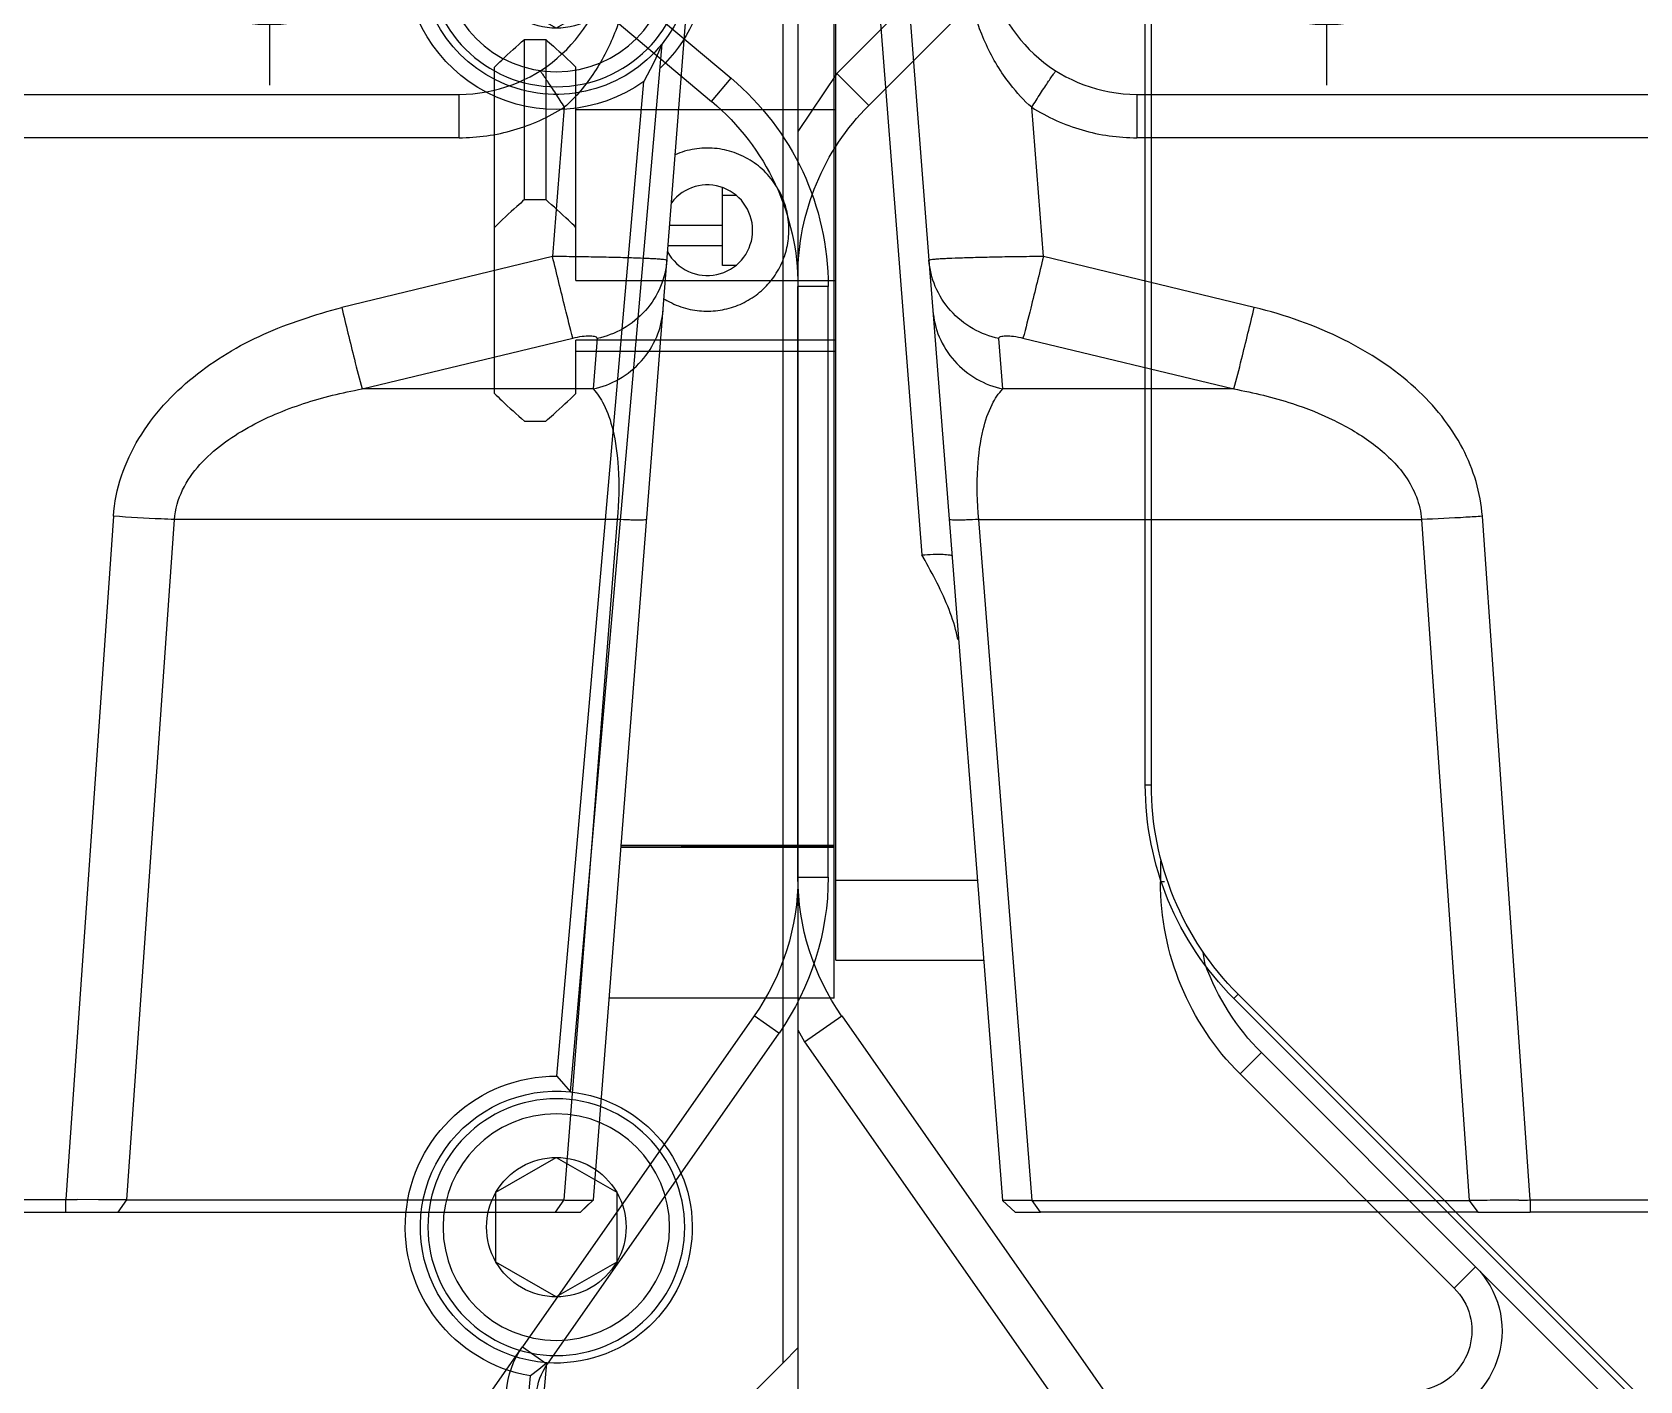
# Model space of a CAD drawing. Header units: millimetres. Extents: x -73584 to -37571, y -61249 to -50748.
# Drawn here: x -54309.6 to -54256.4, y -56898.6 to -56854 of the extents above; entities that cross this region are included whole.
import ezdxf

# ---------------------------------------------------------------- set-up
doc = ezdxf.new("R2010")
doc.units = ezdxf.units.MM
doc.header["$LTSCALE"] = 200
doc.linetypes.add('DOT_CENTER', pattern=[14, 12, -1, 0, -1])
doc.layers.add('1', color=7, linetype='Continuous')
doc.layers.add('DIM', color=3, linetype='Continuous')

# ---------------------------------------------------------------- blocks, each defined once
blk = doc.blocks.new('12586')
at = {"color": 7, "linetype": 'Continuous'}
for p, q in [((-40370.397, -54921.585), (-40370.397, -54864.921)), ((-39878.419, -54929.522), (-39873.76, -54870.011)), ((-40369.468, -54870.857), (-40367.31, -54898.413)), ((-40370.189, -54874.339), (-40367.541, -54908.167)), ((-39870.447, -54922.842), (-39870.447, -54886.42)), ((-40380.698, -54896.405), (-40380.698, -54891.102)), ((-40380.698, -54891.102), (-40379.998, -54891.102)), ((-40379.998, -54891.102), (-40379.998, -54896.405)), ((-40381.698, -54902.82), (-40381.698, -54892.022)), ((-40378.998, -54899.088), (-40378.998, -54892.022)), ((-40360.429, -54892.921), (-40360.429, -54894.357)), ((-40360.429, -54892.921), (-40341.503, -54892.921)), ((-39901.79, -54892.921), (-39882.864, -54892.921)), ((-39882.864, -54894.357), (-39882.864, -54892.921)), ((-40378.998, -54893.421), (-40370.397, -54893.421)), ((-40363.521, -54898.288), (-40363.908, -54893.348)), ((-39879.386, -54893.349), (-39879.773, -54898.288)), ((-40341.59, -54894.357), (-40360.429, -54894.357)), ((-39882.864, -54894.357), (-39901.703, -54894.357)), ((-39874.147, -54898.582), (-39874.147, -54896.006)), ((-40380.698, -54896.405), (-40379.998, -54896.405)), ((-39874.147, -54896.258), (-39873.702, -54896.258)), ((-39874.147, -54897.26), (-39875.893, -54897.26)), ((-40356.54, -54899.974), (-40363.521, -54898.288)), ((-39879.773, -54898.288), (-39886.753, -54899.974)), ((-39875.945, -54897.919), (-39874.147, -54897.919)), ((-40367.31, -54898.413), (-40367.18, -54900.08)), ((-39873.702, -54898.582), (-39874.147, -54898.582)), ((-40378.998, -54899.088), (-40370.397, -54899.088)), ((-40367.18, -54900.08), (-40364.874, -54929.536)), ((-40364.864, -54902.674), (-40364.995, -54901.007)), ((-40364.197, -54900.988), (-40357.215, -54902.674)), ((-39886.078, -54902.674), (-39879.097, -54900.988)), ((-39878.299, -54901.007), (-39878.43, -54902.674)), ((-40378.998, -54902.82), (-40378.998, -54901.057)), ((-40370.397, -54901.057), (-40378.998, -54901.057)), ((-40378.998, -54901.421), (-40370.397, -54901.421)), ((-40357.215, -54902.674), (-40364.864, -54902.674)), ((-39878.43, -54902.674), (-39886.078, -54902.674)), ((-40380.698, -54903.74), (-40379.998, -54903.74)), ((-40347.405, -54929.521), (-40348.989, -54906.887)), ((-39894.304, -54906.887), (-39895.887, -54929.507)), ((-40363.898, -54929.536), (-40365.662, -54906.995)), ((-40365.662, -54906.995), (-40351.003, -54906.995)), ((-40351.003, -54906.995), (-40349.425, -54929.536)), ((-39893.867, -54929.522), (-39892.29, -54906.995)), ((-39877.632, -54906.995), (-39892.29, -54906.995)), ((-39877.632, -54906.995), (-39879.396, -54929.522)), ((-40367.438, -54908.354), (-40367.541, -54908.167)), ((-40367.438, -54908.354), (-40367.541, -54908.167)), ((-39870.447, -54917.814), (-39877.505, -54917.842)), ((-39877.505, -54917.842), (-39870.447, -54917.842)), ((-39870.447, -54917.785), (-39877.5, -54917.785)), ((-40370.397, -54918.935), (-40365.704, -54918.935)), ((-40370.397, -54921.585), (-40365.496, -54921.585)), ((-39870.447, -54922.842), (-39877.896, -54922.842)), ((-40364.457, -54929.922), (-40364.874, -54929.536)), ((-40363.616, -54929.923), (-40363.898, -54929.536)), ((-40363.898, -54929.536), (-40349.425, -54929.536)), ((-40349.425, -54929.536), (-40349.143, -54929.924)), ((-40347.405, -54929.521), (-40347.405, -54929.923)), ((-40347.405, -54929.521), (-40341.647, -54929.521)), ((-39901.647, -54929.507), (-39895.887, -54929.507)), ((-39895.887, -54929.921), (-39895.887, -54929.507)), ((-39894.8, -54929.517), (-39895.515, -54929.511)), ((-39894.466, -54929.52), (-39894.8, -54929.517)), ((-39894.157, -54929.921), (-39893.867, -54929.522)), ((-39893.867, -54929.522), (-39879.396, -54929.522)), ((-39879.396, -54929.522), (-39879.686, -54929.921)), ((-39878.419, -54929.522), (-39878.85, -54929.921)), ((-40364.456, -54929.921), (-40363.615, -54929.921)), ((-40349.143, -54929.924), (-40363.616, -54929.923)), ((-40349.141, -54929.921), (-40347.405, -54929.921)), ((-40339.147, -54929.921), (-40347.405, -54929.923)), ((-39917.849, -54929.921), (-39878.85, -54929.921))]:
    blk.add_line(p, q, dxfattribs=at)
for centre, radius, start, end in [((-40360.429, -54887.921), 5, 189.1378, 270), ((-39882.864, -54887.921), 5, 270, 350.8622), ((-39874.647, -54897.42), 1.5, 208.6421, 142.4896), ((-39874.646, -54897.398), 2.702, 237.8115, 242.3732), ((-39874.646, -54897.397), 2.702, 242.3727, 249.3006), ((-39874.646, -54897.395), 2.704, 249.3143, 256.2374), ((-40348.632, -54833.961), 95.569, 270.51293, 270.73582), ((-39894.634, -54834.595), 94.92, 269.24393, 269.46826)]:
    blk.add_arc(centre, radius, start, end, dxfattribs=at)
for points, knots in [([(-40363.908, -54893.348), (-40364.168, -54893.125), (-40364.751, -54892.488), (-40365.46, -54891.304), (-40365.792, -54890.325), (-40365.916, -54889.828)], [0, 0, 0, 0, 0.250476, 0.625433, 1, 1, 1, 1]), ([(-39877.376, -54889.825), (-39877.459, -54890.158), (-39877.709, -54890.979), (-39878.333, -54892.208), (-39878.996, -54893.013), (-39879.386, -54893.349)], [0, 0, 0, 0, 0.250222, 0.624582, 1, 1, 1, 1]), ([(-40381.698, -54892.022), (-40381.618, -54891.943), (-40381.292, -54891.629), (-40380.955, -54891.326), (-40380.698, -54891.102)], [0, 0, 0, 0, 0.248031, 1, 1, 1, 1]), ([(-40379.998, -54891.102), (-40379.912, -54891.177), (-40379.572, -54891.477), (-40379.24, -54891.784), (-40378.998, -54892.022)], [0, 0, 0, 0, 0.251791, 1, 1, 1, 1]), ([(-40363.908, -54893.348), (-40363.812, -54893.196), (-40363.668, -54892.972), (-40363.481, -54892.686), (-40363.359, -54892.5), (-40363.258, -54892.35), (-40363.19, -54892.251), (-40363.148, -54892.195), (-40363.127, -54892.166), (-40363.115, -54892.154), (-40363.107, -54892.143), (-40363.105, -54892.145)], [0, 0, 0, 0, 0.372964, 0.551476, 0.708604, 0.834134, 0.925178, 0.957444, 0.980706, 0.994863, 1, 1, 1, 1]), ([(-39880.189, -54892.145), (-39880.186, -54892.144), (-39880.178, -54892.155), (-39880.166, -54892.166), (-39880.145, -54892.195), (-39880.104, -54892.251), (-39880.035, -54892.351), (-39879.935, -54892.5), (-39879.812, -54892.686), (-39879.626, -54892.973), (-39879.482, -54893.197), (-39879.386, -54893.349)], [0, 0, 0, 0, 0.005136, 0.019294, 0.042556, 0.074822, 0.165866, 0.291395, 0.448524, 0.627035, 1, 1, 1, 1]), ([(-40363.908, -54893.348), (-40363.392, -54893.674), (-40362.265, -54894.185), (-40361.039, -54894.356), (-40360.429, -54894.357)], [0, 0, 0, 0, 0.499967, 1, 1, 1, 1]), ([(-39882.864, -54894.357), (-39882.254, -54894.356), (-39881.028, -54894.185), (-39879.901, -54893.674), (-39879.386, -54893.349)], [0, 0, 0, 0, 0.500033, 1, 1, 1, 1]), ([(-39871.947, -54897.399), (-39871.947, -54897.178), (-39871.988, -54896.843), (-39872.123, -54896.42), (-39872.309, -54896.015), (-39872.634, -54895.558), (-39873.145, -54895.122), (-39873.748, -54894.824), (-39874.405, -54894.682), (-39875.077, -54894.705), (-39875.508, -54894.83), (-39875.712, -54894.918)], [0, 0, 0, 0, 0.124649, 0.187348, 0.250058, 0.37498, 0.500006, 0.62499, 0.749997, 0.874998, 1, 1, 1, 1]), ([(-40380.698, -54896.405), (-40380.784, -54896.48), (-40381.124, -54896.78), (-40381.456, -54897.088), (-40381.698, -54897.325)], [0, 0, 0, 0, 0.251791, 1, 1, 1, 1]), ([(-40378.998, -54897.325), (-40379.078, -54897.246), (-40379.404, -54896.932), (-40379.741, -54896.629), (-40379.998, -54896.405)], [0, 0, 0, 0, 0.248031, 1, 1, 1, 1]), ([(-39875.289, -54900.021), (-39875.091, -54900.07), (-39874.683, -54900.122), (-39874.069, -54900.06), (-39873.485, -54899.862), (-39872.961, -54899.538), (-39872.523, -54899.104), (-39872.248, -54898.668), (-39872.092, -54898.29), (-39871.98, -54897.902), (-39871.947, -54897.599), (-39871.947, -54897.399)], [0, 0, 0, 0, 0.125268, 0.250516, 0.375791, 0.501037, 0.6262, 0.751782, 0.814744, 0.877193, 1, 1, 1, 1]), ([(-40363.521, -54898.288), (-40363.769, -54898.29), (-40364.253, -54898.296), (-40364.956, -54898.307), (-40365.603, -54898.322), (-40366.169, -54898.337), (-40366.58, -54898.353), (-40366.852, -54898.366), (-40367.011, -54898.375), (-40367.133, -54898.385), (-40367.23, -54898.392), (-40367.273, -54898.402), (-40367.311, -54898.407), (-40367.311, -54898.413)], [0, 0, 0, 0, 0.195466, 0.382925, 0.555741, 0.707268, 0.830937, 0.881004, 0.922738, 0.955811, 0.979883, 0.99464, 1, 1, 1, 1]), ([(-40363.521, -54898.288), (-40363.66, -54898.86), (-40363.883, -54899.76), (-40364.104, -54900.662), (-40364.197, -54900.988)], [0, 0, 0, 0, 0.634262, 1, 1, 1, 1]), ([(-39875.983, -54898.414), (-39875.983, -54898.407), (-39876.021, -54898.403), (-39876.064, -54898.393), (-39876.161, -54898.385), (-39876.283, -54898.375), (-39876.442, -54898.366), (-39876.713, -54898.353), (-39877.125, -54898.338), (-39877.691, -54898.322), (-39878.338, -54898.308), (-39879.041, -54898.296), (-39879.525, -54898.29), (-39879.773, -54898.288)], [0, 0, 0, 0, 0.00536, 0.020117, 0.044189, 0.077262, 0.118996, 0.169063, 0.292732, 0.444258, 0.617075, 0.804534, 1, 1, 1, 1]), ([(-39879.097, -54900.988), (-39879.19, -54900.662), (-39879.411, -54899.76), (-39879.634, -54898.86), (-39879.773, -54898.288)], [0, 0, 0, 0, 0.365738, 1, 1, 1, 1]), ([(-40364.995, -54901.007), (-40365.293, -54900.942), (-40365.887, -54900.716), (-40366.632, -54900.117), (-40367.14, -54899.317), (-40367.287, -54898.71), (-40367.311, -54898.413)], [0, 0, 0, 0, 0.247168, 0.504693, 0.759482, 1, 1, 1, 1]), ([(-39875.983, -54898.414), (-39876.007, -54898.71), (-39876.154, -54899.317), (-39876.662, -54900.118), (-39877.407, -54900.716), (-39878, -54900.942), (-39878.299, -54901.007)], [0, 0, 0, 0, 0.240519, 0.495308, 0.752832, 1, 1, 1, 1]), ([(-40357.215, -54902.674), (-40357.123, -54902.348), (-40356.902, -54901.446), (-40356.678, -54900.546), (-40356.54, -54899.974)], [0, 0, 0, 0, 0.36574, 1, 1, 1, 1]), ([(-40348.989, -54906.887), (-40349.043, -54906.112), (-40349.534, -54904.505), (-40351.193, -54902.468), (-40353.611, -54900.893), (-40355.518, -54900.22), (-40356.54, -54899.974)], [0, 0, 0, 0, 0.214143, 0.447862, 0.710343, 1, 1, 1, 1]), ([(-39894.304, -54906.887), (-39894.259, -54905.985), (-39893.614, -54904.199), (-39891.74, -54902.174), (-39889.372, -54900.763), (-39887.63, -54900.215), (-39886.753, -54899.974)], [0, 0, 0, 0, 0.24907, 0.498876, 0.749261, 1, 1, 1, 1]), ([(-39886.753, -54899.974), (-39886.615, -54900.546), (-39886.391, -54901.446), (-39886.17, -54902.348), (-39886.078, -54902.674)], [0, 0, 0, 0, 0.63426, 1, 1, 1, 1]), ([(-40367.18, -54900.08), (-40367.157, -54900.377), (-40367.01, -54900.984), (-40366.502, -54901.784), (-40365.757, -54902.383), (-40365.163, -54902.609), (-40364.864, -54902.674)], [0, 0, 0, 0, 0.240509, 0.495297, 0.752827, 1, 1, 1, 1]), ([(-39878.43, -54902.674), (-39878.131, -54902.609), (-39877.537, -54902.383), (-39876.793, -54901.784), (-39876.284, -54900.984), (-39876.137, -54900.377), (-39876.114, -54900.081)], [0, 0, 0, 0, 0.247168, 0.504693, 0.759482, 1, 1, 1, 1]), ([(-40364.995, -54901.007), (-40364.996, -54900.993), (-40364.984, -54900.961), (-40364.932, -54900.934), (-40364.859, -54900.917), (-40364.714, -54900.907), (-40364.488, -54900.927), (-40364.299, -54900.963), (-40364.197, -54900.988)], [0, 0, 0, 0, 0.047829, 0.109898, 0.198247, 0.315242, 0.625056, 1, 1, 1, 1]), ([(-39879.097, -54900.988), (-39878.995, -54900.963), (-39878.806, -54900.927), (-39878.58, -54900.907), (-39878.435, -54900.917), (-39878.362, -54900.934), (-39878.31, -54900.961), (-39878.298, -54900.994), (-39878.299, -54901.007)], [0, 0, 0, 0, 0.374945, 0.68476, 0.801755, 0.890103, 0.952171, 1, 1, 1, 1]), ([(-40381.698, -54902.82), (-40381.618, -54902.899), (-40381.292, -54903.213), (-40380.955, -54903.516), (-40380.698, -54903.74)], [0, 0, 0, 0, 0.248031, 1, 1, 1, 1]), ([(-40379.998, -54903.74), (-40379.912, -54903.665), (-40379.572, -54903.365), (-40379.24, -54903.058), (-40378.998, -54902.82)], [0, 0, 0, 0, 0.251791, 1, 1, 1, 1]), ([(-40365.662, -54906.995), (-40365.717, -54906.425), (-40365.74, -54905.423), (-40365.578, -54904.135), (-40365.287, -54903.249), (-40365.009, -54902.821), (-40364.864, -54902.674)], [0, 0, 0, 0, 0.381945, 0.665862, 0.862286, 1, 1, 1, 1]), ([(-40357.215, -54902.674), (-40356.888, -54902.733), (-40356.237, -54902.872), (-40355.115, -54903.192), (-40353.868, -54903.682), (-40352.78, -54904.324), (-40352.009, -54904.979), (-40351.509, -54905.559), (-40351.141, -54906.236), (-40351.022, -54906.741), (-40351.003, -54906.995)], [0, 0, 0, 0, 0.123828, 0.247877, 0.43433, 0.621459, 0.715461, 0.810001, 0.904967, 1, 1, 1, 1]), ([(-39892.29, -54906.995), (-39892.263, -54906.657), (-39892.071, -54905.986), (-39891.473, -54905.151), (-39890.712, -54904.478), (-39889.581, -54903.753), (-39888.03, -54903.11), (-39886.732, -54902.793), (-39886.078, -54902.674)], [0, 0, 0, 0, 0.12658, 0.252794, 0.37827, 0.503299, 0.752076, 1, 1, 1, 1]), ([(-39878.43, -54902.674), (-39878.285, -54902.821), (-39878.007, -54903.249), (-39877.717, -54904.135), (-39877.553, -54905.423), (-39877.579, -54906.425), (-39877.632, -54906.995)], [0, 0, 0, 0, 0.137709, 0.334113, 0.618012, 1, 1, 1, 1]), ([(-40348.989, -54906.887), (-40349.171, -54906.9), (-40349.841, -54906.944), (-40350.513, -54906.98), (-40351.003, -54906.995)], [0, 0, 0, 0, 0.270557, 1, 1, 1, 1]), ([(-39892.29, -54906.995), (-39892.436, -54906.99), (-39893.107, -54906.964), (-39893.779, -54906.924), (-39894.304, -54906.887)], [0, 0, 0, 0, 0.216523, 1, 1, 1, 1]), ([(-40365.662, -54906.995), (-40365.798, -54907.001), (-40365.991, -54907.009), (-40366.231, -54907.015), (-40366.373, -54907.017), (-40366.483, -54907.016), (-40366.567, -54907.012), (-40366.609, -54907.006), (-40366.638, -54907), (-40366.639, -54906.994)], [0, 0, 0, 0, 0.416635, 0.589886, 0.735032, 0.849311, 0.931397, 0.980845, 1, 1, 1, 1]), ([(-39876.655, -54906.994), (-39876.656, -54907), (-39876.686, -54907.007), (-39876.727, -54907.012), (-39876.812, -54907.016), (-39876.922, -54907.017), (-39877.064, -54907.015), (-39877.304, -54907.009), (-39877.496, -54907.001), (-39877.632, -54906.995)], [0, 0, 0, 0, 0.019187, 0.068665, 0.150771, 0.265058, 0.410198, 0.583431, 1, 1, 1, 1]), ([(-40367.541, -54908.167), (-40367.42, -54908.158), (-40367.185, -54908.145), (-40366.879, -54908.142), (-40366.668, -54908.157), (-40366.572, -54908.178), (-40366.545, -54908.197), (-40366.544, -54908.206)], [0, 0, 0, 0, 0.362128, 0.695478, 0.91695, 0.973457, 1, 1, 1, 1]), ([(-39870.447, -54917.814), (-39871.034, -54917.813), (-39872.21, -54917.81), (-39873.973, -54917.802), (-39875.737, -54917.791), (-39876.912, -54917.787), (-39877.5, -54917.786)], [0, 0, 0, 0, 0.25, 0.5, 0.75, 1, 1, 1, 1]), ([(-40364.846, -54929.539), (-40364.853, -54929.539), (-40364.859, -54929.536), (-40364.874, -54929.539), (-40364.875, -54929.536)], [0, 0, 0, 0, 0.742639, 1, 1, 1, 1]), ([(-40364.184, -54929.539), (-40364.265, -54929.539), (-40364.485, -54929.538), (-40364.706, -54929.541), (-40364.846, -54929.539)], [0, 0, 0, 0, 0.366127, 1, 1, 1, 1]), ([(-40363.898, -54929.536), (-40363.923, -54929.537), (-40364.018, -54929.538), (-40364.114, -54929.538), (-40364.184, -54929.539)], [0, 0, 0, 0, 0.263046, 1, 1, 1, 1]), ([(-40349.144, -54929.536), (-40349.168, -54929.536), (-40349.262, -54929.536), (-40349.356, -54929.536), (-40349.425, -54929.536)], [0, 0, 0, 0, 0.259243, 1, 1, 1, 1]), ([(-40348.826, -54929.534), (-40348.854, -54929.534), (-40348.96, -54929.535), (-40349.065, -54929.535), (-40349.144, -54929.536)], [0, 0, 0, 0, 0.25711, 1, 1, 1, 1]), ([(-40347.777, -54929.525), (-40347.868, -54929.526), (-40348.218, -54929.529), (-40348.568, -54929.532), (-40348.826, -54929.534)], [0, 0, 0, 0, 0.260141, 1, 1, 1, 1]), ([(-39893.867, -54929.522), (-39893.913, -54929.522), (-39894.113, -54929.522), (-39894.313, -54929.521), (-39894.466, -54929.52)], [0, 0, 0, 0, 0.232912, 1, 1, 1, 1]), ([(-39879.396, -54929.522), (-39879.371, -54929.523), (-39879.276, -54929.524), (-39879.18, -54929.525), (-39879.11, -54929.525)], [0, 0, 0, 0, 0.263039, 1, 1, 1, 1]), ([(-39879.11, -54929.525), (-39879.029, -54929.525), (-39878.809, -54929.525), (-39878.588, -54929.529), (-39878.448, -54929.525)], [0, 0, 0, 0, 0.366129, 1, 1, 1, 1]), ([(-39878.448, -54929.525), (-39878.441, -54929.525), (-39878.434, -54929.522), (-39878.419, -54929.525), (-39878.419, -54929.522)], [0, 0, 0, 0, 0.742034, 1, 1, 1, 1])]:
    blk.add_open_spline(points, degree=3, knots=knots, dxfattribs=at)
for points in [[(-40366.603, -54910.087), (-40366.826, -54909.486), (-40367.129, -54908.916), (-40367.438, -54908.354)], [(-40366.351, -54910.965), (-40366.408, -54910.666), (-40366.497, -54910.372), (-40366.603, -54910.087)], [(-39878.85, -54929.921), (-39878.758, -54929.835), (-39878.669, -54929.745), (-39878.579, -54929.656)]]:
    blk.add_open_spline(points, degree=3, dxfattribs=at)
blk = doc.blocks.new('23-D1024-A_DV_LOCATION_PIN_Absen-PL_2__337', base_point=(896.261, -3.18))
at = {"color": 7, "linetype": 'Continuous'}
for p, q in [((896.525, 3.457), (896.403, 3.045)), ((896.595, 3.644), (896.525, 3.457)), ((896.617, 3.699), (896.595, 3.644)), ((896.671, 3.28), (896.609, 3.057)), ((896.847, 3.704), (896.617, 3.699)), ((896.72, 3.436), (896.671, 3.28)), ((896.747, 3.513), (896.72, 3.436)), ((896.821, 3.569), (896.747, 3.513)), ((896.834, 3.57), (896.821, 3.569)), ((896.952, 3.537), (896.834, 3.57)), ((897.013, 3.547), (896.847, 3.704)), ((897.049, 3.464), (896.952, 3.537)), ((897.124, 3.287), (897.013, 3.547)), ((897.039, 3.479), (897.013, 3.547)), ((897.069, 3.433), (897.039, 3.479)), ((897.065, 3.452), (897.049, 3.464)), ((897.169, 3.06), (897.124, 3.287)), ((905.376, 3.287), (905.331, 3.06)), ((905.441, 3.466), (905.376, 3.287)), ((905.461, 3.479), (905.431, 3.433)), ((905.451, 3.464), (905.436, 3.453)), ((905.487, 3.547), (905.441, 3.466)), ((905.548, 3.537), (905.451, 3.464)), ((905.487, 3.547), (905.461, 3.479)), ((905.653, 3.704), (905.487, 3.547)), ((905.666, 3.57), (905.548, 3.537)), ((905.883, 3.699), (905.653, 3.704)), ((905.679, 3.569), (905.666, 3.57)), ((905.753, 3.513), (905.679, 3.569)), ((905.78, 3.436), (905.753, 3.513)), ((905.829, 3.28), (905.78, 3.436)), ((905.891, 3.057), (905.829, 3.28)), ((905.975, 3.457), (905.883, 3.699)), ((906.097, 3.045), (905.975, 3.457)), ((896.327, 2.692), (896.261, 2.149)), ((896.399, 3.03), (896.327, 2.692)), ((896.403, 3.045), (896.399, 3.03)), ((896.567, 2.883), (896.51, 2.579)), ((896.571, 2.897), (896.567, 2.883)), ((896.609, 3.057), (896.571, 2.897)), ((897.171, 3.044), (897.169, 3.06)), ((897.201, 2.701), (897.171, 3.044)), ((897.209, 2.473), (897.201, 2.701)), ((905.299, 2.701), (905.294, 2.584)), ((905.329, 3.044), (905.299, 2.701)), ((905.331, 3.06), (905.329, 3.044)), ((905.929, 2.897), (905.891, 3.057)), ((905.933, 2.883), (905.929, 2.897)), ((905.99, 2.579), (905.933, 2.883)), ((906.101, 3.03), (906.097, 3.045)), ((906.164, 2.741), (906.101, 3.03)), ((906.173, 2.692), (906.164, 2.741)), ((906.239, 2.149), (906.173, 2.692)), ((896.261, 2.149), (896.261, 1.49)), ((896.497, 2.489), (896.458, 2.104)), ((896.51, 2.579), (896.497, 2.489)), ((897.213, 2.152), (897.209, 2.473)), ((897.213, 1.488), (897.213, 2.152)), ((905.291, 2.473), (905.287, 2.152)), ((905.287, 2.152), (905.287, 1.488)), ((905.294, 2.584), (905.291, 2.473)), ((906.003, 2.489), (905.99, 2.579)), ((906.042, 2.104), (906.003, 2.489)), ((906.25, 1.82), (906.239, 2.149)), ((896.458, 2.104), (896.458, 1.535)), ((906.042, 1.535), (906.042, 2.104)), ((906.239, 1.49), (906.25, 1.82)), ((896.261, 1.49), (896.327, 0.948)), ((896.458, 1.535), (896.497, 1.15)), ((896.497, 1.15), (896.51, 1.06)), ((897.201, 0.938), (897.209, 1.166)), ((897.209, 1.166), (897.213, 1.488)), ((905.287, 1.488), (905.291, 1.166)), ((905.291, 1.166), (905.294, 1.055)), ((905.99, 1.06), (906.003, 1.15)), ((906.003, 1.15), (906.042, 1.535)), ((906.173, 0.948), (906.239, 1.49)), ((896.327, 0.948), (896.399, 0.61)), ((896.399, 0.61), (896.403, 0.594)), ((896.403, 0.594), (896.525, 0.183)), ((896.51, 1.06), (896.567, 0.756)), ((896.567, 0.756), (896.571, 0.742)), ((896.571, 0.742), (896.609, 0.583)), ((896.609, 0.583), (896.671, 0.359)), ((897.124, 0.353), (897.169, 0.58)), ((897.169, 0.58), (897.171, 0.595)), ((897.171, 0.595), (897.201, 0.938)), ((905.294, 1.055), (905.299, 0.938)), ((905.299, 0.938), (905.329, 0.595)), ((905.329, 0.595), (905.331, 0.58)), ((905.331, 0.58), (905.376, 0.353)), ((905.829, 0.359), (905.891, 0.583)), ((905.891, 0.583), (905.929, 0.742)), ((905.929, 0.742), (905.933, 0.756)), ((905.933, 0.756), (905.99, 1.06)), ((905.975, 0.183), (906.097, 0.594)), ((906.097, 0.594), (906.101, 0.61)), ((906.101, 0.61), (906.164, 0.898)), ((906.164, 0.898), (906.173, 0.948)), ((896.525, 0.183), (896.595, -0.005)), ((896.671, 0.359), (896.72, 0.203)), ((896.72, 0.203), (896.747, 0.126)), ((896.747, 0.126), (896.821, 0.07)), ((896.821, 0.07), (896.834, 0.07)), ((896.834, 0.07), (896.952, 0.102)), ((896.847, -0.064), (897.013, 0.092)), ((896.952, 0.102), (897.049, 0.175)), ((897.013, 0.092), (897.124, 0.353)), ((897.039, 0.16), (897.013, 0.092)), ((897.069, 0.206), (897.039, 0.16)), ((897.049, 0.175), (897.065, 0.187)), ((905.376, 0.353), (905.441, 0.173)), ((905.431, 0.206), (905.461, 0.16)), ((905.436, 0.187), (905.451, 0.175)), ((905.441, 0.173), (905.487, 0.092)), ((905.451, 0.175), (905.548, 0.102)), ((905.461, 0.16), (905.487, 0.092)), ((905.487, 0.092), (905.653, -0.064)), ((905.548, 0.102), (905.666, 0.07)), ((905.666, 0.07), (905.679, 0.07)), ((905.679, 0.07), (905.753, 0.126)), ((905.753, 0.126), (905.78, 0.203)), ((905.78, 0.203), (905.829, 0.359)), ((905.883, -0.06), (905.975, 0.183)), ((896.595, -0.005), (896.617, -0.06)), ((896.617, -0.06), (896.847, -0.064)), ((905.653, -0.064), (905.883, -0.06))]:
    blk.add_line(p, q, dxfattribs=at)
at = {"color": 140, "linetype": 'Continuous'}
for p, q in [((896.747, 3.513), (896.617, 3.699)), ((896.847, 3.704), (896.952, 3.537)), ((905.548, 3.537), (905.653, 3.704)), ((905.883, 3.699), (905.753, 3.513)), ((896.617, -0.06), (896.747, 0.126)), ((896.952, 0.102), (896.847, -0.064)), ((905.653, -0.064), (905.548, 0.102)), ((905.753, 0.126), (905.883, -0.06))]:
    blk.add_line(p, q, dxfattribs=at)
for radius in [2.276, 1.382]:
    blk.add_circle((901.25, 1.82), radius, dxfattribs=at)
at = {"color": 7, "linetype": 'Continuous'}
for start, end in [(22.0771, 157.9229), (202.0771, 337.9229)]:
    blk.add_arc((901.25, 1.82), 5, start, end, dxfattribs=at)
at = {"color": 140, "linetype": 'Continuous'}
for start, end in [(23.1678, 156.8322), (203.1678, 336.8322)]:
    blk.add_arc((901.25, 1.82), 4.789, start, end, dxfattribs=at)
at = {"layer": '1', "color": 1, "linetype": 'DOT_CENTER'}
for p, q in [((901.25, 8.82), (901.25, -5.18)), ((908.25, 1.82), (894.25, 1.82))]:
    blk.add_line(p, q, dxfattribs=at)
blk = doc.blocks.new('23-D1024-A_DV_LOCATION_PIN_Absen-PL__338', base_point=(431.261, -3.18))
at = {"color": 7, "linetype": 'Continuous'}
for p, q in [((431.525, 3.457), (431.403, 3.045)), ((431.595, 3.644), (431.525, 3.457)), ((431.617, 3.699), (431.595, 3.644)), ((431.671, 3.28), (431.609, 3.057)), ((431.847, 3.704), (431.617, 3.699)), ((431.72, 3.436), (431.671, 3.28)), ((431.747, 3.513), (431.72, 3.436)), ((431.821, 3.569), (431.747, 3.513)), ((431.834, 3.57), (431.821, 3.569)), ((431.952, 3.537), (431.834, 3.57)), ((432.013, 3.547), (431.847, 3.704)), ((432.049, 3.464), (431.952, 3.537)), ((432.124, 3.287), (432.013, 3.547)), ((432.039, 3.479), (432.013, 3.547)), ((432.069, 3.433), (432.039, 3.479)), ((432.065, 3.452), (432.049, 3.464)), ((432.169, 3.06), (432.124, 3.287)), ((440.376, 3.287), (440.331, 3.06)), ((440.441, 3.466), (440.376, 3.287)), ((440.461, 3.479), (440.431, 3.433)), ((440.451, 3.464), (440.436, 3.453)), ((440.487, 3.547), (440.441, 3.466)), ((440.548, 3.537), (440.451, 3.464)), ((440.487, 3.547), (440.461, 3.479)), ((440.653, 3.704), (440.487, 3.547)), ((440.666, 3.57), (440.548, 3.537)), ((440.883, 3.699), (440.653, 3.704)), ((440.679, 3.569), (440.666, 3.57)), ((440.753, 3.513), (440.679, 3.569)), ((440.78, 3.436), (440.753, 3.513)), ((440.829, 3.28), (440.78, 3.436)), ((440.891, 3.057), (440.829, 3.28)), ((440.975, 3.457), (440.883, 3.699)), ((441.097, 3.045), (440.975, 3.457)), ((431.327, 2.692), (431.261, 2.149)), ((431.399, 3.03), (431.327, 2.692)), ((431.403, 3.045), (431.399, 3.03)), ((431.567, 2.883), (431.51, 2.579)), ((431.571, 2.897), (431.567, 2.883)), ((431.609, 3.057), (431.571, 2.897)), ((432.171, 3.044), (432.169, 3.06)), ((432.201, 2.701), (432.171, 3.044)), ((432.209, 2.473), (432.201, 2.701)), ((440.299, 2.701), (440.294, 2.584)), ((440.329, 3.044), (440.299, 2.701)), ((440.331, 3.06), (440.329, 3.044)), ((440.929, 2.897), (440.891, 3.057)), ((440.933, 2.883), (440.929, 2.897)), ((440.99, 2.579), (440.933, 2.883)), ((441.101, 3.03), (441.097, 3.045)), ((441.164, 2.741), (441.101, 3.03)), ((441.173, 2.692), (441.164, 2.741)), ((441.239, 2.149), (441.173, 2.692)), ((431.261, 2.149), (431.261, 1.49)), ((431.497, 2.489), (431.458, 2.104)), ((431.51, 2.579), (431.497, 2.489)), ((432.213, 2.152), (432.209, 2.473)), ((432.213, 1.488), (432.213, 2.152)), ((440.291, 2.473), (440.287, 2.152)), ((440.287, 2.152), (440.287, 1.488)), ((440.294, 2.584), (440.291, 2.473)), ((441.003, 2.489), (440.99, 2.579)), ((441.042, 2.104), (441.003, 2.489)), ((441.25, 1.82), (441.239, 2.149)), ((431.458, 2.104), (431.458, 1.535)), ((441.042, 1.535), (441.042, 2.104)), ((441.239, 1.49), (441.25, 1.82)), ((431.261, 1.49), (431.327, 0.948)), ((431.458, 1.535), (431.497, 1.15)), ((431.497, 1.15), (431.51, 1.06)), ((432.201, 0.938), (432.209, 1.166)), ((432.209, 1.166), (432.213, 1.488)), ((440.287, 1.488), (440.291, 1.166)), ((440.291, 1.166), (440.294, 1.055)), ((440.99, 1.06), (441.003, 1.15)), ((441.003, 1.15), (441.042, 1.535)), ((441.173, 0.948), (441.239, 1.49)), ((431.327, 0.948), (431.399, 0.61)), ((431.399, 0.61), (431.403, 0.594)), ((431.403, 0.594), (431.525, 0.183)), ((431.51, 1.06), (431.567, 0.756)), ((431.567, 0.756), (431.571, 0.742)), ((431.571, 0.742), (431.609, 0.583)), ((431.609, 0.583), (431.671, 0.359)), ((432.124, 0.353), (432.169, 0.58)), ((432.169, 0.58), (432.171, 0.595)), ((432.171, 0.595), (432.201, 0.938)), ((440.294, 1.055), (440.299, 0.938)), ((440.299, 0.938), (440.329, 0.595)), ((440.329, 0.595), (440.331, 0.58)), ((440.331, 0.58), (440.376, 0.353)), ((440.829, 0.359), (440.891, 0.583)), ((440.891, 0.583), (440.929, 0.742)), ((440.929, 0.742), (440.933, 0.756)), ((440.933, 0.756), (440.99, 1.06)), ((440.975, 0.183), (441.097, 0.594)), ((441.097, 0.594), (441.101, 0.61)), ((441.101, 0.61), (441.164, 0.898)), ((441.164, 0.898), (441.173, 0.948)), ((431.525, 0.183), (431.595, -0.005)), ((431.671, 0.359), (431.72, 0.203)), ((431.72, 0.203), (431.747, 0.126)), ((431.747, 0.126), (431.821, 0.07)), ((431.821, 0.07), (431.834, 0.07)), ((431.834, 0.07), (431.952, 0.102)), ((431.847, -0.064), (432.013, 0.092)), ((431.952, 0.102), (432.049, 0.175)), ((432.013, 0.092), (432.124, 0.353)), ((432.013, 0.092), (432.039, 0.16)), ((432.039, 0.16), (432.069, 0.206)), ((432.049, 0.175), (432.065, 0.187)), ((440.376, 0.353), (440.441, 0.173)), ((440.431, 0.206), (440.461, 0.16)), ((440.436, 0.187), (440.451, 0.175)), ((440.441, 0.173), (440.487, 0.092)), ((440.451, 0.175), (440.548, 0.102)), ((440.461, 0.16), (440.487, 0.092)), ((440.487, 0.092), (440.653, -0.064)), ((440.548, 0.102), (440.666, 0.07)), ((440.666, 0.07), (440.679, 0.07)), ((440.679, 0.07), (440.753, 0.126)), ((440.753, 0.126), (440.78, 0.203)), ((440.78, 0.203), (440.829, 0.359)), ((440.883, -0.06), (440.975, 0.183)), ((431.595, -0.005), (431.617, -0.06)), ((431.617, -0.06), (431.847, -0.064)), ((440.653, -0.064), (440.883, -0.06))]:
    blk.add_line(p, q, dxfattribs=at)
at = {"color": 140, "linetype": 'Continuous'}
for p, q in [((431.747, 3.513), (431.617, 3.699)), ((431.847, 3.704), (431.952, 3.537)), ((440.548, 3.537), (440.653, 3.704)), ((440.883, 3.699), (440.753, 3.513)), ((431.617, -0.06), (431.747, 0.126)), ((431.952, 0.102), (431.847, -0.064)), ((440.653, -0.064), (440.548, 0.102)), ((440.753, 0.126), (440.883, -0.06))]:
    blk.add_line(p, q, dxfattribs=at)
for radius in [2.276, 1.382]:
    blk.add_circle((436.25, 1.82), radius, dxfattribs=at)
at = {"color": 7, "linetype": 'Continuous'}
for start, end in [(22.0771, 157.9229), (202.0771, 337.9229)]:
    blk.add_arc((436.25, 1.82), 5, start, end, dxfattribs=at)
at = {"color": 140, "linetype": 'Continuous'}
for start, end in [(23.1678, 156.8322), (203.1678, 336.8322)]:
    blk.add_arc((436.25, 1.82), 4.789, start, end, dxfattribs=at)
at = {"layer": '1', "color": 1, "linetype": 'DOT_CENTER'}
for p, q in [((436.25, 8.82), (436.25, -5.18)), ((443.25, 1.82), (429.25, 1.82))]:
    blk.add_line(p, q, dxfattribs=at)
blk = doc.blocks.new('PH_23_COMPONENTS_BASESTAND-0_5m_Absen-PL__347', base_point=(431.261, -23.18))
for name, p in [('23-D1024-A_DV_LOCATION_PIN_Absen-PL__338', (431.261, -3.18)), ('23-D1024-A_DV_LOCATION_PIN_Absen-PL_2__337', (896.261, -3.18))]:
    blk.add_blockref(name, p)
blk = doc.blocks.new('23-D1020-B_EXTRUSION-MAIN-BODY_BASESTAND-0_5m_Absen-PL__363', base_point=(418.75, -61.98))
at = {"color": 7, "linetype": 'Continuous'}
for p, q in [((419.25, 9.52), (419.25, -47.48)), ((418.75, 9.02), (418.75, -46.98)), ((907.05, -28.338), (907.05, 2.777)), ((907.25, -28.338), (907.25, 2.777)), ((426.282, -38.505), (423.246, -3.803)), ((423.246, -3.803), (423.455, -4.284)), ((423.455, -4.284), (423.533, -4.449)), ((423.533, -4.449), (423.857, -5.058)), ((426.738, -37.98), (423.857, -5.058)), ((880.538, -58.91), (904.18, -35.268)), ((880.679, -59.051), (904.321, -35.409)), ((426.507, -38.239), (426.282, -38.505)), ((426.738, -37.98), (426.507, -38.239)), ((419.25, -47.48), (418.75, -46.98)), ((427.816, -56.046), (419.25, -47.48)), ((427.066, -47.469), (427.334, -47.692)), ((427.816, -56.046), (427.066, -47.469)), ((427.334, -47.692), (427.606, -47.906)), ((428.298, -55.822), (427.606, -47.906))]:
    blk.add_line(p, q, dxfattribs=at)
at = {"color": 140, "linetype": 'Continuous'}
for p, q in [((907.25, -28.338), (907.05, -28.338)), ((904.321, -35.409), (904.18, -35.268))]:
    blk.add_line(p, q, dxfattribs=at)
at = {"color": 7, "linetype": 'Continuous'}
for centre, radius, start, end in [((426.75, -0.98), 4.5, 218.8518, 151.1482), ((426.75, -0.98), 5, 143.3685, 226.6315), ((426.75, -0.98), 4.5, 151.1482, 218.8518), ((426.75, -0.98), 5, 234.6517, 360), ((897.25, -28.338), 9.8, 315, 0), ((897.25, -28.338), 10, 315, 0), ((426.75, -42.98), 5, 279.8574, 90.1426), ((426.75, -42.98), 4.5, 95.9756, 274.0244), ((426.75, -42.98), 4.5, 274.0244, 95.9756)]:
    blk.add_arc(centre, radius, start, end, dxfattribs=at)
blk = doc.blocks.new('23-D1023-B_CURAVLE-PLATE-RIGHT_Absen-PL__364', base_point=(865.652, -91.98))
at = {"color": 7, "linetype": 'Continuous'}
for p, q in [((941.239, 12.067), (920.965, -4.945)), ((941.881, 11.301), (921.608, -5.711)), ((917.75, -31.394), (917.75, -11.839)), ((918.75, -31.394), (918.75, -11.839)), ((906.75, -30.852), (906.75, -31.545)), ((905.268, -34.281), (905.337, -33.889)), ((920.197, -35.983), (927.871, -46.942)), ((919.378, -36.556), (927.051, -47.516)), ((903.407, -37.202), (896.319, -44.29)), ((904.114, -37.909), (897.026, -44.997)), ((896.319, -44.29), (880.256, -60.353)), ((940.86, -65.493), (927.871, -46.942))]:
    blk.add_line(p, q, dxfattribs=at)
at = {"color": 140, "linetype": 'Continuous'}
for p, q in [((921.608, -5.711), (920.965, -4.945)), ((917.75, -11.839), (918.75, -11.839)), ((918.75, -31.394), (917.75, -31.394)), ((906.612, -31.545), (906.75, -31.545)), ((919.378, -36.556), (920.197, -35.983)), ((904.114, -37.909), (903.407, -37.202)), ((897.026, -44.997), (896.319, -44.29)), ((927.871, -46.942), (927.051, -47.516))]:
    blk.add_line(p, q, dxfattribs=at)
at = {"color": 7, "linetype": 'Continuous'}
for centre, radius, start, end in [((926.75, -11.839), 9, 130, 180), ((926.75, -11.839), 8, 130, 180), ((926.75, -31.394), 9, 180, 215), ((926.75, -31.394), 8, 180, 215), ((897.75, -31.545), 9, 315, 0), ((897.75, -31.545), 8, 314.9999, 339.9999), ((898.44, -46.412), 3, 135, 255.862), ((898.44, -46.412), 2, 135, 255.862), ((925.413, -48.663), 3, 274.5963, 35), ((925.413, -48.663), 2, 274.5963, 35)]:
    blk.add_arc(centre, radius, start, end, dxfattribs=at)
blk = doc.blocks.new('CAP-SCREW-CYLINDRICAL-HEAD_DIN-912_M5x16_DIN-912_A2-70_STAINLESS-STEEL_4__366', base_point=(422.5, -5.23))
at = {"color": 7, "linetype": 'Continuous'}
for p, q in [((426.75, 1.329), (424.75, 0.174)), ((428.75, 0.174), (426.75, 1.329)), ((424.75, 0.174), (424.75, -2.135)), ((428.75, -2.135), (428.75, 0.174)), ((424.75, -2.135), (426.75, -3.29)), ((426.75, -3.29), (428.75, -2.135))]:
    blk.add_line(p, q, dxfattribs=at)
blk.add_circle((426.75, -0.98), 4.25, dxfattribs=at)
at = {"color": 140, "linetype": 'Continuous'}
blk.add_circle((426.75, -0.98), 3.75, dxfattribs=at)
at = {"color": 7, "linetype": 'Continuous'}
for start, end in [(90, 150), (30, 90), (150, 210), (330, 30), (210, 270), (270, 330)]:
    blk.add_arc((426.75, -0.98), 2.309, start, end, dxfattribs=at)
blk = doc.blocks.new('CAP-SCREW-CYLINDRICAL-HEAD_DIN-912_M5x16_DIN-912_A2-70_STAINLESS-STEEL_3__370', base_point=(422.5, -47.23))
at = {"color": 7, "linetype": 'Continuous'}
for p, q in [((426.75, -40.671), (424.75, -41.826)), ((428.75, -41.826), (426.75, -40.671)), ((424.75, -41.826), (424.75, -44.135)), ((428.75, -44.135), (428.75, -41.826)), ((424.75, -44.135), (426.75, -45.29)), ((426.75, -45.29), (428.75, -44.135))]:
    blk.add_line(p, q, dxfattribs=at)
blk.add_circle((426.75, -42.98), 4.25, dxfattribs=at)
at = {"color": 140, "linetype": 'Continuous'}
blk.add_circle((426.75, -42.98), 3.75, dxfattribs=at)
at = {"color": 7, "linetype": 'Continuous'}
for start, end in [(90, 150), (30, 90), (150, 210), (330, 30), (210, 270), (270, 330)]:
    blk.add_arc((426.75, -42.98), 2.309, start, end, dxfattribs=at)
blk = doc.blocks.new('Top1', base_point=(668.75, -75.52))
at = {"color": 7, "linetype": 'Continuous'}
for p, q in [((400.761, 11.921), (417.468, -4.785)), ((399.7, 10.861), (416.407, -5.846)), ((417.468, -4.785), (418.75, -6.705)), ((417.303, -35.983), (386.007, -80.678)), ((418.75, -36.446), (418.532, -36.843)), ((418.532, -36.843), (387.236, -81.539))]:
    blk.add_line(p, q, dxfattribs=at)
at = {"color": 140, "linetype": 'Continuous'}
for p, q in [((416.407, -5.846), (417.468, -4.785)), ((418.532, -36.843), (417.303, -35.983))]:
    blk.add_line(p, q, dxfattribs=at)
at = {"color": 7, "linetype": 'Continuous'}
for centre, start, end in [((410.75, -11.503), 0, 45), ((410.75, -31.394), 325, 0)]:
    blk.add_arc(centre, 8, start, end, dxfattribs=at)
at = {"layer": '1', "color": 1, "linetype": 'DOT_CENTER'}
for p, q in [((418.75, 43.169), (418.75, -93.98)), ((918.75, 43.169), (918.75, -93.98))]:
    blk.add_line(p, q, dxfattribs=at)
for name, p in [('23-D1020-B_EXTRUSION-MAIN-BODY_BASESTAND-0_5m_Absen-PL__363', (418.75, -61.98)), ('23-D1023-B_CURAVLE-PLATE-RIGHT_Absen-PL__364', (865.652, -91.98)), ('PH_23_COMPONENTS_BASESTAND-0_5m_Absen-PL__347', (431.261, -23.18)), ('CAP-SCREW-CYLINDRICAL-HEAD_DIN-912_M5x16_DIN-912_A2-70_STAINLESS-STEEL_4__366', (422.5, -5.23)), ('CAP-SCREW-CYLINDRICAL-HEAD_DIN-912_M5x16_DIN-912_A2-70_STAINLESS-STEEL_3__370', (422.5, -47.23))]:
    blk.add_blockref(name, p)
blk = doc.blocks.new('*U238')
at = {"xscale": -1, "rotation": 359.9999999999976}
blk.add_blockref('Top1', (0, -53.713), dxfattribs=at)
at = {"layer": 'DIM', "color": 0}
blk.add_blockref('12586', (40121.647, 54909.248), dxfattribs=at)
blk = doc.blocks.new('*U239')
at = {"layer": 'DIM', "color": 0, "linetype": 'ByBlock', "lineweight": -2, "transparency": 16777216}
for p in [(0, 0), (500, 0)]:
    blk.add_blockref('*U238', p, dxfattribs=at)

msp = doc.modelspace()

# ---------------------------------------------------------------- block references
at = {"layer": 'DIM', "color": 0}
msp.add_blockref('*U239', (-54534.278, -56872.358), dxfattribs=at)

doc.saveas('drawing.dxf')
